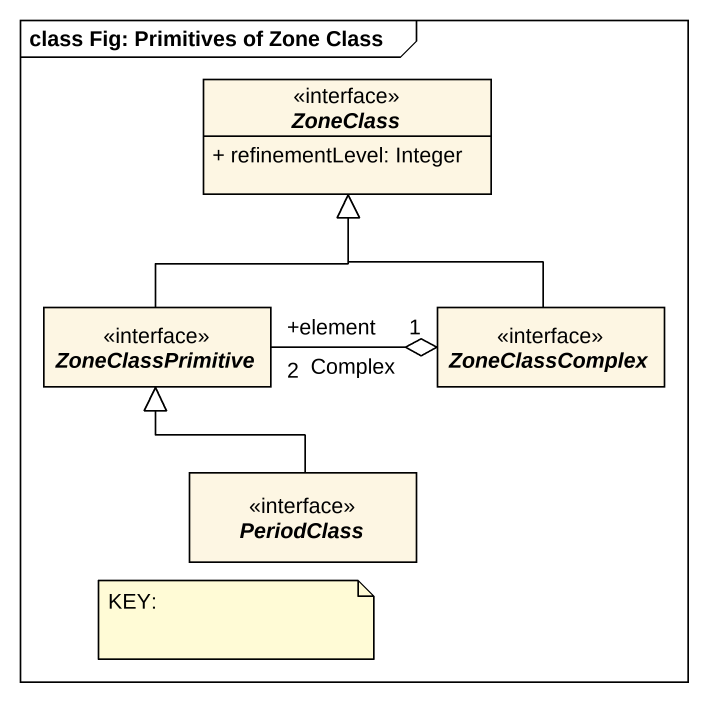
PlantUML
@startuml
mainframe class Fig: Primitives of Zone Class
hide circle
hide empty members
skinparam classAttributeIconSize 0
abstract class ZoneClass <<interface>> {
  + refinementLevel: Integer
}
abstract class ZoneClassPrimitive <<interface>>
abstract class ZoneClassComplex <<interface>>
abstract class PeriodClass <<interface>>
ZoneClassPrimitive -up-|> ZoneClass
ZoneClassPrimitive "+element\n2" -right-o "1" ZoneClassComplex : Complex
ZoneClassComplex -up-|> ZoneClass
PeriodClass -up-|> ZoneClassPrimitive
note as N1
  KEY:
end note
@enduml
